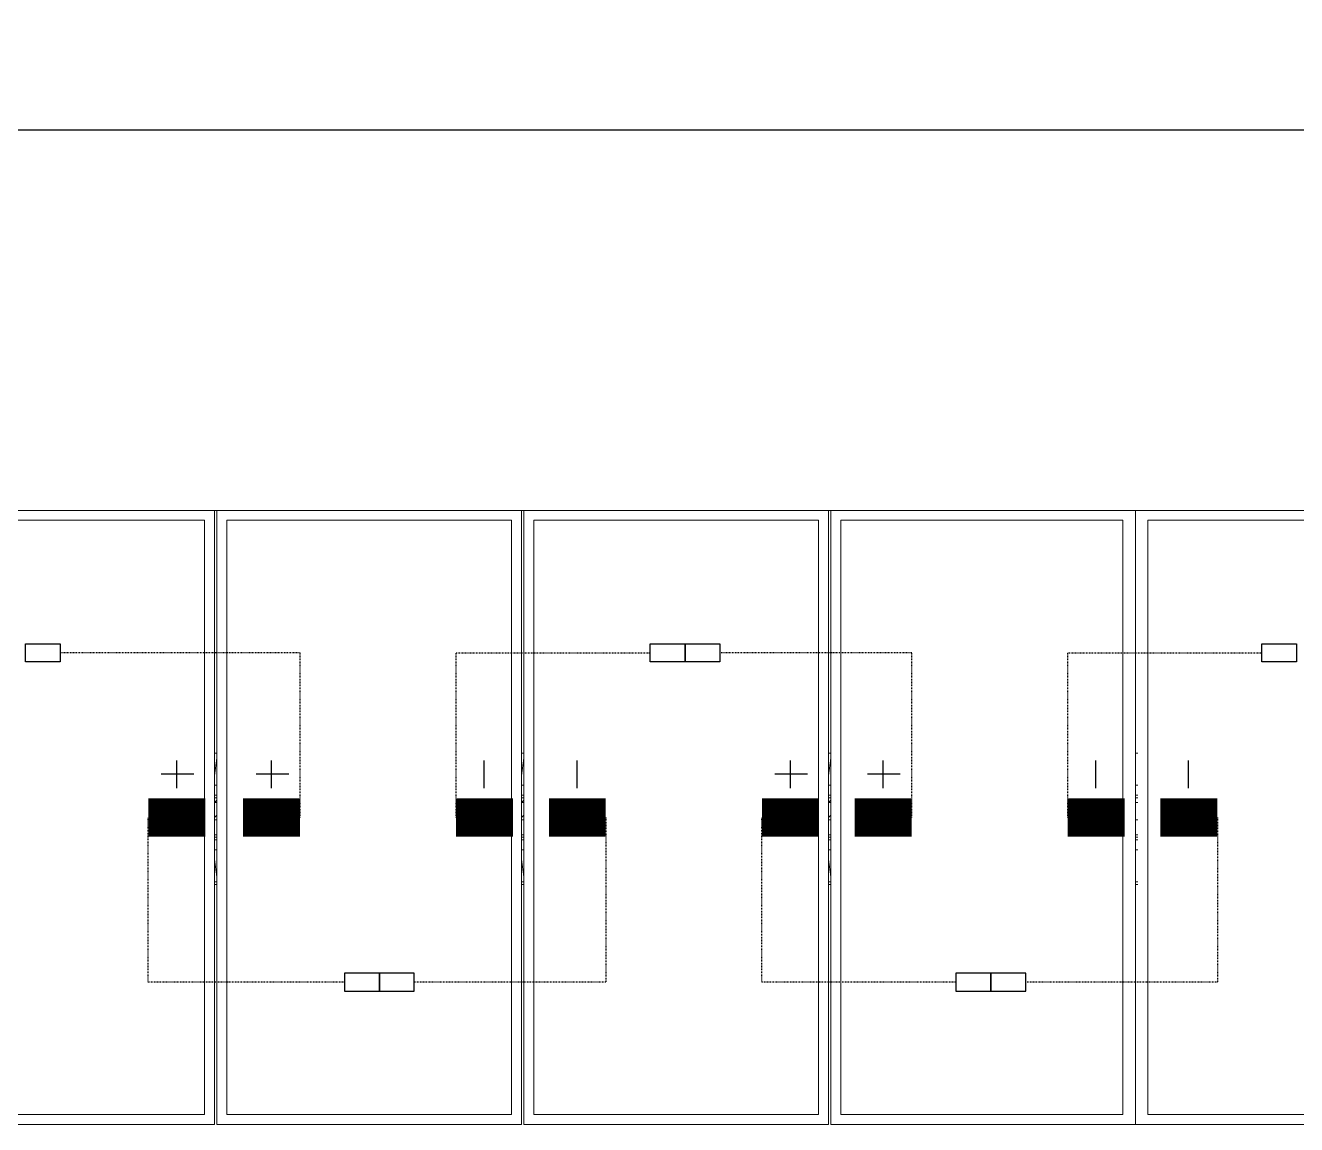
# Model space of a CAD drawing. Header units: feet. Extents: x -354 to 55127, y -297 to 4121.
# Drawn here: x 4717.9 to 4884.2, y 3657.8 to 3801.5 of the extents above; entities that cross this region are included whole.
import ezdxf

# ---------------------------------------------------------------- set-up
doc = ezdxf.new("R2010")
doc.units = ezdxf.units.FT
doc.header["$MEASUREMENT"] = 0
doc.linetypes.add('HIDDEN', pattern=[0.375, 0.25, -0.125])
for name, color, linetype in [('E-HARN-COMP', 8, 'Continuous'), ('E-TRNK-CABL-NEG', 6, 'HIDDEN'), ('E-TRUNK-CABLE-POS', 6, 'HIDDEN'), ('G-ANNO-TEXT', 1, 'Continuous'), ('Polarity-Text', 7, 'Continuous')]:
    doc.layers.add(name, color=color, linetype=linetype)

# ---------------------------------------------------------------- blocks, each defined once
blk = doc.blocks.new('A$C47dfd34d')
at = {"lineweight": 5}
for points in [[(4.0715, 0.41332), (2.21824, 0.41332)], [(2.62823, 0.23499), (2.62989, 0.24666), (2.62989, 0.24332)], [(2.83488, 0.23499), (2.83655, 0.24666), (2.83655, 0.24332)], [(3.04154, 0.24666), (3.04154, 0.24332)], [(3.04321, 0.24666), (3.04154, 0.23499)], [(3.2482, 0.23499), (3.2482, 0.24666), (3.2482, 0.24332)], [(2.62823, 0.22832), (2.62989, 0.22832)], [(2.83488, 0.22832), (2.83655, 0.22832)], [(3.04154, 0.22832), (3.04321, 0.22832)], [(3.2482, 0.22832), (3.24987, 0.22832)], [(2.62989, 0.22166), (2.62823, 0.22166)], [(2.62823, 0.21999), (2.62989, 0.21999)], [(2.62989, 0.21666), (2.62823, 0.21666), (2.62989, 0.21832)], [(2.83655, 0.22166), (2.83488, 0.22166)], [(2.83488, 0.21999), (2.83655, 0.21999)], [(2.83655, 0.21666), (2.83488, 0.21666), (2.83655, 0.21832)], [(3.04321, 0.22166), (3.04154, 0.22166)], [(3.04154, 0.21999), (3.04321, 0.21999)], [(3.04321, 0.21666), (3.04154, 0.21666), (3.04321, 0.21832)], [(3.2482, 0.22166), (3.24987, 0.22166)], [(3.2482, 0.21999), (3.24987, 0.21999)], [(3.2482, 0.21832), (3.2482, 0.21666), (3.24987, 0.21666)], [(2.62823, 0.20666), (2.62989, 0.20832)], [(2.83488, 0.20666), (2.83655, 0.20832)], [(3.04154, 0.20666), (3.04321, 0.20832)], [(3.2482, 0.20666), (3.2482, 0.20832)], [(2.62989, 0.20499), (2.62823, 0.20499)], [(2.83655, 0.20499), (2.83488, 0.20499)], [(3.04321, 0.20499), (3.04154, 0.20499)], [(3.2482, 0.20499), (3.24987, 0.20499)], [(2.62823, 0.19499), (2.62989, 0.19499)], [(2.62989, 0.19333), (2.62823, 0.19333)], [(2.62823, 0.19166), (2.62989, 0.19166)], [(2.83488, 0.19499), (2.83655, 0.19499)], [(2.83655, 0.19333), (2.83488, 0.19333)], [(2.83488, 0.19166), (2.83655, 0.19166)], [(3.04154, 0.19499), (3.04321, 0.19499)], [(3.04321, 0.19333), (3.04154, 0.19333)], [(3.04154, 0.19166), (3.04321, 0.19166)], [(3.2482, 0.19499), (3.24987, 0.19499)], [(3.2482, 0.19333), (3.24987, 0.19333)], [(3.2482, 0.19166), (3.24987, 0.19166)], [(2.62989, 0.18499), (2.62823, 0.18499)], [(2.83655, 0.18499), (2.83488, 0.18499)], [(3.04321, 0.18499), (3.04154, 0.18499)], [(3.2482, 0.18499), (3.24987, 0.18499)], [(2.62989, 0.16999), (2.62989, 0.16666), (2.62823, 0.17833)], [(2.83655, 0.16999), (2.83655, 0.16666), (2.83488, 0.17833)], [(3.04154, 0.17833), (3.04321, 0.16666)], [(3.2482, 0.16999), (3.2482, 0.16666), (3.2482, 0.17833)], [(2.62823, 0.16333), (2.62989, 0.16333)], [(2.62989, 0.16666), (2.62989, 0.16666)], [(2.83488, 0.16333), (2.83655, 0.16333)], [(2.83655, 0.16666), (2.83655, 0.16666)], [(3.04154, 0.16999), (3.04154, 0.16666)], [(3.04154, 0.16666), (3.04154, 0.16666)], [(3.04154, 0.16333), (3.04321, 0.16333)], [(3.2482, 0.16666), (3.2482, 0.16666)], [(3.2482, 0.16333), (3.24987, 0.16333)], [(2.62823, 0.16166), (2.62989, 0.16166)], [(2.83488, 0.16166), (2.83655, 0.16166)], [(3.04154, 0.16166), (3.04321, 0.16166)], [(3.2482, 0.16166), (3.24987, 0.16166)]]:
    blk.add_lwpolyline(points, dxfattribs=at)
for points in [[(2.4249, 0.41332), (2.4249, 0), (2.62823, 0), (2.62823, 0.41332)], [(2.83488, 0.41332), (2.83488, 0), (2.62989, 0), (2.62989, 0.41332)], [(2.83655, 0.41332), (3.04154, 0.41332), (3.04154, 0), (2.83655, 0)], [(3.04321, 0.41332), (3.2482, 0.41332), (3.2482, 0), (3.04321, 0)], [(3.2482, 0), (3.45319, 0), (3.45319, 0.41332), (3.2482, 0.41332)], [(2.62156, 0.40665), (2.62156, 0.00667), (2.43157, 0.00667), (2.43157, 0.40665)], [(2.63656, 0.40665), (2.82822, 0.40665), (2.82822, 0.00667), (2.63656, 0.00667)], [(2.84322, 0.40665), (2.84322, 0.00667), (3.03488, 0.00667), (3.03488, 0.40665)], [(3.04988, 0.40665), (3.04988, 0.00667), (3.23987, 0.00667), (3.23987, 0.40665)], [(3.25653, 0.00667), (3.44653, 0.00667), (3.44653, 0.40665), (3.25653, 0.40665)], [(2.62989, 0.24999), (2.62823, 0.24999)], [(2.83655, 0.24999), (2.83488, 0.24999)], [(3.04321, 0.24999), (3.04154, 0.24999)], [(3.24987, 0.24999), (3.2482, 0.24999)]]:
    blk.add_lwpolyline(points, close=True, dxfattribs=at)

msp = doc.modelspace()

# ---------------------------------------------------------------- linework, layer by layer
at = {"layer": 'E-HARN-COMP'}
for points in [[(4722.47, 3720.63), (4722.47, 3718.31), (4717.91, 3718.31), (4717.91, 3720.63)], [(4804.2, 3720.63), (4804.2, 3718.31), (4799.64, 3718.31), (4799.64, 3720.63)], [(4808.77, 3720.63), (4808.77, 3718.31), (4804.2, 3718.31), (4804.2, 3720.63)], [(4884.2, 3720.63), (4884.2, 3718.31), (4879.64, 3718.31), (4879.64, 3720.63)], [(4764.21, 3675.24), (4764.21, 3677.56), (4759.64, 3677.56), (4759.64, 3675.24)], [(4768.77, 3675.24), (4768.77, 3677.56), (4764.21, 3677.56), (4764.21, 3675.24)], [(4844.21, 3675.24), (4844.21, 3677.56), (4839.64, 3677.56), (4839.64, 3675.24)], [(4848.77, 3675.24), (4848.77, 3677.56), (4844.21, 3677.56), (4844.21, 3675.24)]]:
    msp.add_lwpolyline(points, close=True, dxfattribs=at)
at = {"layer": 'E-HARN-COMP', "const_width": 5}
for points in [[(4733.99, 3697.94), (4741.45, 3697.94)], [(4753.85, 3697.94), (4746.39, 3697.94)], [(4774.25, 3697.94), (4781.71, 3697.94)], [(4793.84, 3697.94), (4786.39, 3697.94)], [(4814.25, 3697.94), (4821.7, 3697.94)], [(4833.85, 3697.94), (4826.39, 3697.94)], [(4854.25, 3697.94), (4861.71, 3697.94)], [(4873.84, 3697.94), (4866.39, 3697.94)]]:
    msp.add_lwpolyline(points, dxfattribs=at)
at = {"layer": 'E-TRNK-CABL-NEG', "ltscale": 0.1}
for points in [[(4774.26, 3697.94), (4774.26, 3719.47), (4799.65, 3719.47)], [(4854.26, 3697.94), (4854.26, 3719.47), (4879.65, 3719.47)], [(4793.84, 3697.94), (4793.84, 3676.4), (4768.77, 3676.4)], [(4873.84, 3697.94), (4873.84, 3676.4), (4848.77, 3676.4)]]:
    msp.add_lwpolyline(points, dxfattribs=at)
at = {"layer": 'E-TRUNK-CABLE-POS', "ltscale": 0.1}
for points in [[(4753.85, 3697.94), (4753.85, 3719.47), (4722.47, 3719.47)], [(4833.85, 3697.94), (4833.85, 3719.47), (4808.77, 3719.47)], [(4759.64, 3676.4), (4733.99, 3676.4), (4733.99, 3697.94)], [(4839.64, 3676.4), (4814.25, 3676.4), (4814.25, 3697.94)]]:
    msp.add_lwpolyline(points, dxfattribs=at)
at = {"layer": 'G-ANNO-TEXT', "flags": 128}
msp.add_lwpolyline([(4411.66, 3774.22, -0.298343), (4430.17, 3787.87), (4922.32, 3787.87, 0.298343), (4940.83, 3801.52, 0.298343), (4959.33, 3787.87), (5491.47, 3787.87, -0.298343), (5509.98, 3774.22)], format="xyb", dxfattribs=at)
at = {"layer": 'Polarity-Text'}
for p, q in [((4737.68, 3705.4), (4737.68, 3701.78)), ((4750.08, 3705.4), (4750.08, 3701.78)), ((4777.9, 3705.4), (4777.9, 3701.78)), ((4790.04, 3705.4), (4790.04, 3701.78)), ((4817.94, 3705.4), (4817.94, 3701.78)), ((4830.08, 3705.4), (4830.08, 3701.78)), ((4857.9, 3705.4), (4857.9, 3701.78)), ((4870.04, 3705.4), (4870.04, 3701.78)), ((4739.96, 3703.59), (4735.69, 3703.59)), ((4752.36, 3703.59), (4748.08, 3703.59)), ((4820.21, 3703.59), (4815.94, 3703.59)), ((4832.36, 3703.59), (4828.08, 3703.59))]:
    msp.add_line(p, q, dxfattribs=at)

# ---------------------------------------------------------------- block references
at = {"xscale": 194.318304, "yscale": 194.318304, "zscale": 194.318304}
msp.add_blockref('A$C47dfd34d', (4231.93, 3657.78), dxfattribs=at)

doc.saveas('drawing.dxf')
